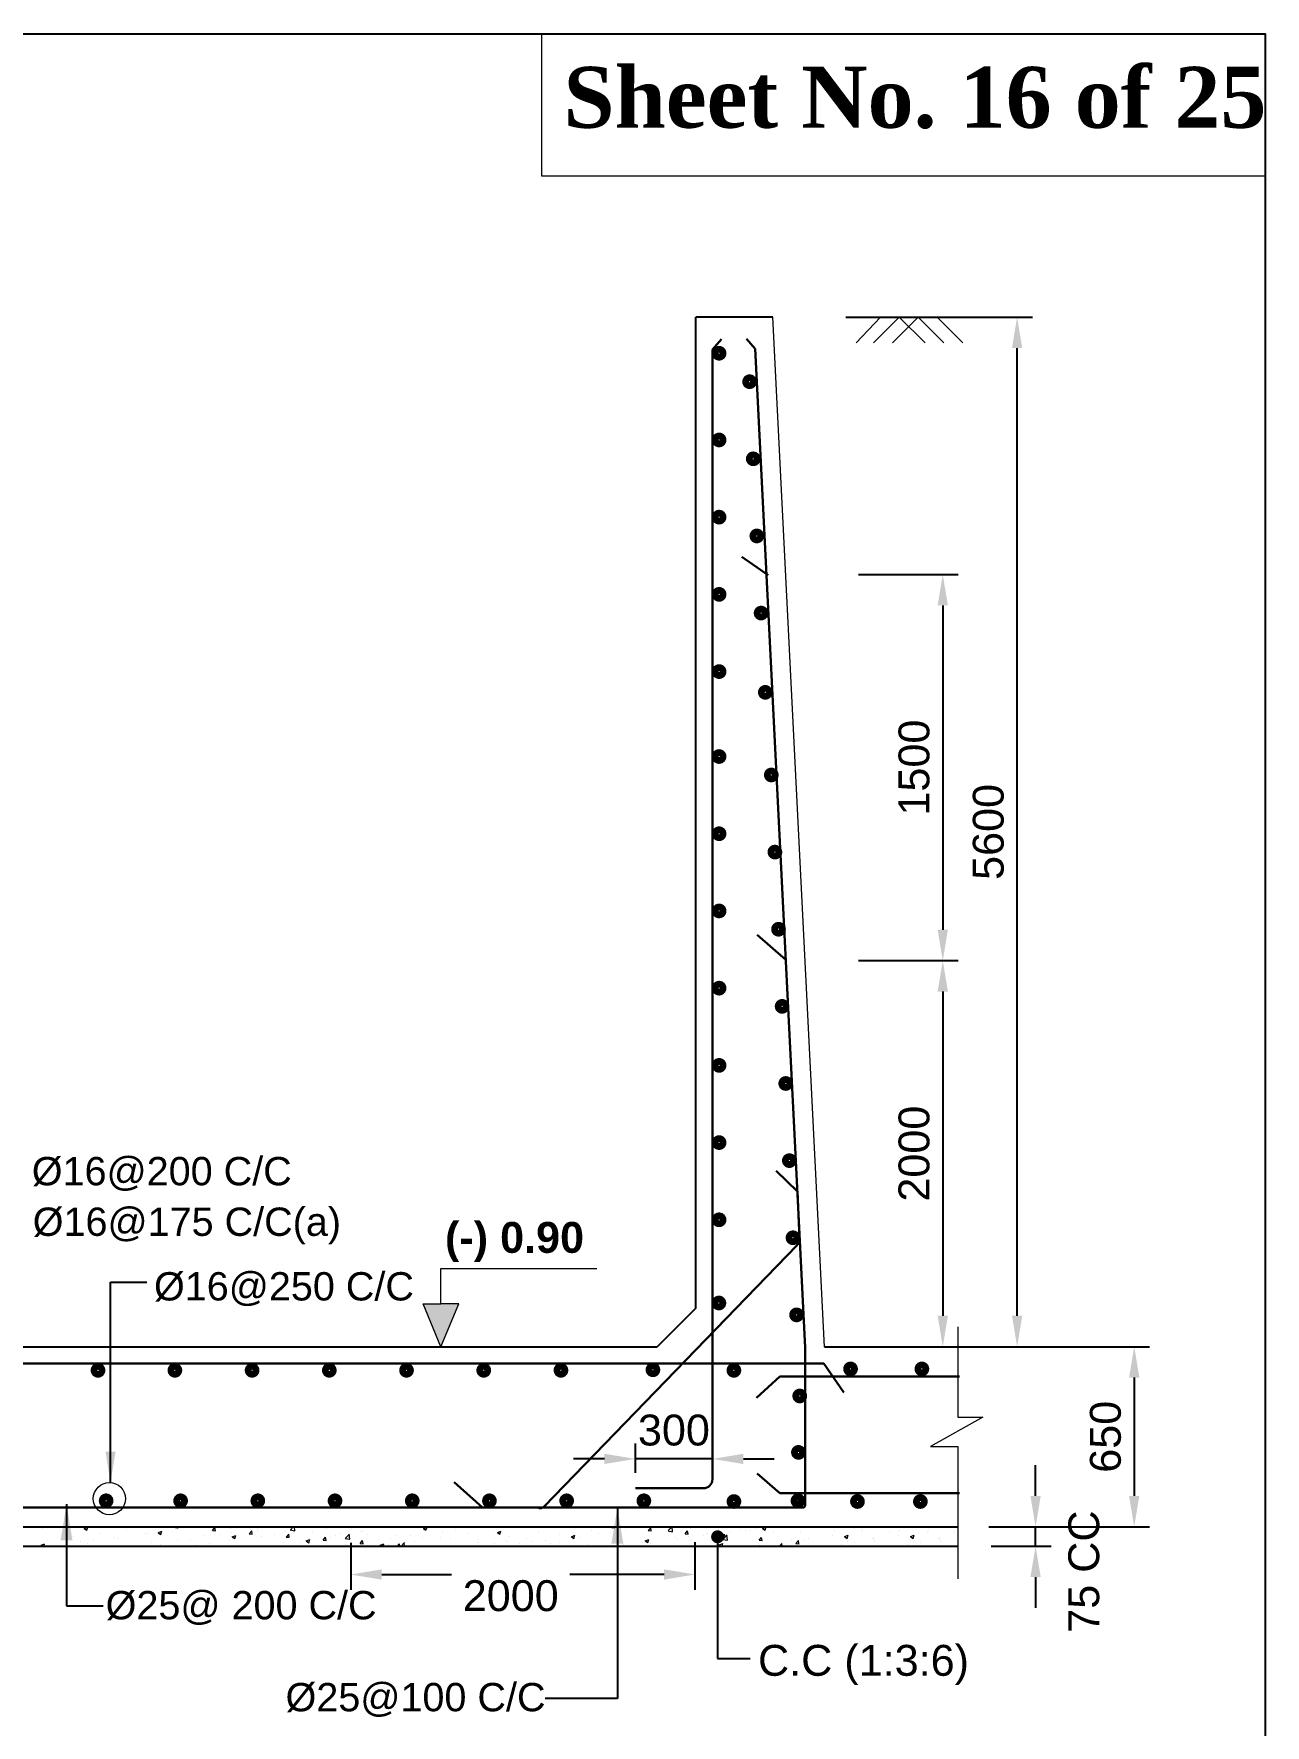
# Model space of a CAD drawing. Extents: x -358915 to 1258323, y -1667244 to -305611.
# Drawn here: x 750909 to 755693, y -1475623 to -1469052 of the extents above; entities that cross this region are included whole.
import ezdxf

# ---------------------------------------------------------------- set-up
doc = ezdxf.new("R2010")
doc.units = 0
doc.header["$LTSCALE"] = 300
doc.header["$MEASUREMENT"] = 0
doc.layers.get('DEFPOINTS').update_dxf_attribs({"linetype": 'CONTINUOUS'})
for name, color, linetype, lineweight in [('Dim', 7, 'CONTINUOUS', 9), ('HATCH', 252, 'CONTINUOUS', 5), ('ROD', 1, 'CONTINUOUS', 30)]:
    doc.layers.add(name, color=color, linetype=linetype, lineweight=lineweight)
doc.layers.add('LINE', color=7, linetype='CONTINUOUS')
doc.layers.add('TXT', color=7, linetype='CONTINUOUS')
doc.styles.add('Arial', font='arial.ttf')
doc.styles.add('DIM', font='isocp3.shx')
doc.dimstyles.new('dim_60', dxfattribs={"dimtxt": 120, "dimasz": 120, "dimexe": 60, "dimexo": 60, "dimgap": 50, "dimtad": 1, "dimdec": 0, "dimzin": 0, "dimdsep": 46, "dimtxsty": 'DIM', "dimcen": 0.09, "dimclrd": 5, "dimclre": 5, "dimclrt": 7, "dimadec": 0, "dimazin": 0, "dimtfac": 1, "dimtdec": 0, "dimtmove": 0, "dimatfit": 3, "dimfxl": 1, "dimtolj": 1, "dimtzin": 0, "dimarcsym": 0})
doc.dimstyles.new('dim_70', dxfattribs={"dimtxt": 140, "dimasz": 140, "dimexe": 70, "dimexo": 40, "dimgap": 50, "dimtad": 1, "dimdec": 0, "dimzin": 0, "dimdsep": 46, "dimtxsty": 'Arial', "dimcen": 0.09, "dimclrd": 5, "dimclre": 5, "dimclrt": 7, "dimadec": 0, "dimazin": 0, "dimtfac": 1, "dimtdec": 0, "dimtmove": 0, "dimatfit": 3, "dimfxl": 1, "dimtolj": 1, "dimtzin": 0, "dimarcsym": 0})

# ---------------------------------------------------------------- blocks, each defined once
blk = doc.blocks.new('*D1451')
at = {"layer": 'DEFPOINTS', "color": 0, "ltscale": 50, "transparency": 16777216}
for p in [(754333.5, -1474152.4), (754559.5, -1474852.4), (755184.5, -1474852.4)]:
    blk.add_point(p, dxfattribs=at)
at = {"layer": 'Dim', "color": 5, "lineweight": -2, "ltscale": 50, "transparency": 16777216}
for p, q in [((754393.5, -1474152.4), (755244.5, -1474152.4)), ((755184.5, -1474272.4), (755184.5, -1474732.4)), ((754619.5, -1474852.4), (755244.5, -1474852.4))]:
    blk.add_line(p, q, dxfattribs=at)
at = {"layer": 'Dim', "color": 5, "ltscale": 50, "transparency": 16777216}
for points in [[(755164.5, -1474272.4), (755204.5, -1474272.4), (755184.5, -1474152.4)], [(755164.5, -1474732.4), (755204.5, -1474732.4), (755184.5, -1474852.4)]]:
    blk.add_solid(points, dxfattribs=at)
at = {"layer": 'Dim', "color": 7, "ltscale": 50, "transparency": 16777216, "insert": (755073.2, -1474502.4), "char_height": 120, "attachment_point": 5, "rotation": 90, "style": 'Arial'}
blk.add_mtext('\\A1;650', dxfattribs=at)
blk = doc.blocks.new('*D1453')
at = {"layer": 'DEFPOINTS', "color": 0, "ltscale": 500, "transparency": 16777216}
for p in [(754559.5, -1474852.4), (754801.4, -1474852.4), (754568.6, -1474927.4)]:
    blk.add_point(p, dxfattribs=at)
at = {"layer": 'Dim', "color": 5, "lineweight": -2, "ltscale": 500, "transparency": 16777216}
for p, q in [((754801.4, -1474732.4), (754801.4, -1474612.4)), ((754619.5, -1474852.4), (754861.4, -1474852.4)), ((754801.4, -1474927.4), (754801.4, -1474852.4)), ((754628.6, -1474927.4), (754861.4, -1474927.4)), ((754801.4, -1475047.4), (754801.4, -1475167.4))]:
    blk.add_line(p, q, dxfattribs=at)
at = {"layer": 'Dim', "color": 5, "ltscale": 500, "transparency": 16777216}
for points in [[(754781.4, -1474732.4), (754821.4, -1474732.4), (754801.4, -1474852.4)], [(754781.4, -1475047.4), (754821.4, -1475047.4), (754801.4, -1474927.4)]]:
    blk.add_solid(points, dxfattribs=at)
at = {"layer": 'Dim', "color": 7, "ltscale": 500, "transparency": 16777216, "insert": (754989.3, -1475026.3), "char_height": 120, "attachment_point": 5, "rotation": 90, "style": 'Arial'}
blk.add_mtext('\\A1;75 CC', dxfattribs=at)
blk = doc.blocks.new('*D1456')
at = {"layer": 'DEFPOINTS', "color": 0, "ltscale": 500, "transparency": 16777216}
for p in [(753246.3, -1474588.4), (753545.8, -1474667.4), (753246.3, -1474702.4)]:
    blk.add_point(p, dxfattribs=at)
at = {"layer": 'Dim', "color": 5, "lineweight": -2, "ltscale": 500, "transparency": 16777216}
for p, q in [((753246.3, -1474642.4), (753246.3, -1474528.4)), ((753545.8, -1474607.4), (753545.8, -1474528.4)), ((753126.3, -1474588.4), (753006.3, -1474588.4)), ((753545.8, -1474588.4), (753246.3, -1474588.4)), ((753665.8, -1474588.4), (753785.8, -1474588.4))]:
    blk.add_line(p, q, dxfattribs=at)
at = {"layer": 'Dim', "color": 5, "ltscale": 500, "transparency": 16777216}
for points in [[(753126.3, -1474568.4), (753126.3, -1474608.4), (753246.3, -1474588.4)], [(753665.8, -1474568.4), (753665.8, -1474608.4), (753545.8, -1474588.4)]]:
    blk.add_solid(points, dxfattribs=at)
at = {"layer": 'Dim', "color": 7, "ltscale": 500, "transparency": 16777216, "insert": (753396.1, -1474477.1), "char_height": 120, "attachment_point": 5, "style": 'Arial'}
blk.add_mtext('\\A1;300', dxfattribs=at)
blk = doc.blocks.new('*D1442')
at = {"layer": 'DEFPOINTS', "color": 0, "ltscale": 500, "transparency": 16777216}
for p in [(752140.6, -1474854.9), (753477.9, -1474852.4), (753477.9, -1475037.6)]:
    blk.add_point(p, dxfattribs=at)
at = {"layer": 'Dim', "color": 5, "lineweight": -2, "ltscale": 500, "transparency": 16777216}
for p, q in [((752140.6, -1474914.9), (752140.6, -1475097.6)), ((753477.9, -1474912.4), (753477.9, -1475097.6)), ((752260.6, -1475037.6), (752532, -1475037.6)), ((753357.9, -1475037.6), (752992, -1475037.6))]:
    blk.add_line(p, q, dxfattribs=at)
at = {"layer": 'Dim', "color": 5, "ltscale": 500, "transparency": 16777216}
for points in [[(752260.6, -1475017.6), (752260.6, -1475057.6), (752140.6, -1475037.6)], [(753357.9, -1475017.6), (753357.9, -1475057.6), (753477.9, -1475037.6)]]:
    blk.add_solid(points, dxfattribs=at)
at = {"layer": 'Dim', "color": 7, "ltscale": 500, "transparency": 16777216, "insert": (752762, -1475120.6), "char_height": 120, "attachment_point": 5, "style": 'Arial'}
blk.add_mtext('\\A1;2000', dxfattribs=at)
blk = doc.blocks.new('*D1443')
at = {"layer": 'DEFPOINTS', "color": 0, "ltscale": 50, "transparency": 16777216}
for p in [(754052.8, -1472652.4), (754329.5, -1474152.4), (754440.7, -1474152.4)]:
    blk.add_point(p, dxfattribs=at)
at = {"layer": 'Dim', "color": 5, "lineweight": -2, "ltscale": 50, "transparency": 16777216}
for p, q in [((754112.8, -1472652.4), (754500.7, -1472652.4)), ((754440.7, -1472772.4), (754440.7, -1474032.4)), ((754389.5, -1474152.4), (754500.7, -1474152.4))]:
    blk.add_line(p, q, dxfattribs=at)
at = {"layer": 'Dim', "color": 5, "ltscale": 50, "transparency": 16777216}
for points in [[(754420.7, -1472772.4), (754460.7, -1472772.4), (754440.7, -1472652.4)], [(754420.7, -1474032.4), (754460.7, -1474032.4), (754440.7, -1474152.4)]]:
    blk.add_solid(points, dxfattribs=at)
at = {"layer": 'Dim', "color": 7, "ltscale": 50, "transparency": 16777216, "insert": (754329.5, -1473402.4), "char_height": 120, "attachment_point": 5, "rotation": 90, "style": 'Arial'}
blk.add_mtext('\\A1;2000', dxfattribs=at)
blk = doc.blocks.new('*D1444')
at = {"layer": 'DEFPOINTS', "color": 0, "ltscale": 50, "transparency": 16777216}
for p in [(754052.8, -1471152.4), (754329.5, -1472652.4), (754440.7, -1472652.4)]:
    blk.add_point(p, dxfattribs=at)
at = {"layer": 'Dim', "color": 5, "lineweight": -2, "ltscale": 50, "transparency": 16777216}
for p, q in [((754112.8, -1471152.4), (754500.7, -1471152.4)), ((754440.7, -1471272.4), (754440.7, -1472532.4)), ((754389.5, -1472652.4), (754500.7, -1472652.4))]:
    blk.add_line(p, q, dxfattribs=at)
at = {"layer": 'Dim', "color": 5, "ltscale": 50, "transparency": 16777216}
for points in [[(754420.7, -1471272.4), (754460.7, -1471272.4), (754440.7, -1471152.4)], [(754420.7, -1472532.4), (754460.7, -1472532.4), (754440.7, -1472652.4)]]:
    blk.add_solid(points, dxfattribs=at)
at = {"layer": 'Dim', "color": 7, "ltscale": 50, "transparency": 16777216, "insert": (754329.5, -1471902.4), "char_height": 120, "attachment_point": 5, "rotation": 90, "style": 'Arial'}
blk.add_mtext('\\A1;1500', dxfattribs=at)
blk = doc.blocks.new('*D1445')
at = {"layer": 'DEFPOINTS', "color": 0, "ltscale": 50, "transparency": 16777216}
for p in [(754003.8, -1470152.4), (754729.5, -1470152.4), (754382.2, -1474152.4)]:
    blk.add_point(p, dxfattribs=at)
at = {"layer": 'Dim', "color": 5, "lineweight": -2, "ltscale": 50, "transparency": 16777216}
for p, q in [((754063.8, -1470152.4), (754789.5, -1470152.4)), ((754729.5, -1474032.4), (754729.5, -1470272.4)), ((754442.2, -1474152.4), (754789.5, -1474152.4))]:
    blk.add_line(p, q, dxfattribs=at)
at = {"layer": 'Dim', "color": 5, "ltscale": 50, "transparency": 16777216}
for points in [[(754709.5, -1470272.4), (754749.5, -1470272.4), (754729.5, -1470152.4)], [(754709.5, -1474032.4), (754749.5, -1474032.4), (754729.5, -1474152.4)]]:
    blk.add_solid(points, dxfattribs=at)
at = {"layer": 'Dim', "color": 7, "ltscale": 50, "transparency": 16777216, "insert": (754618.2, -1472152.4), "char_height": 120, "attachment_point": 5, "rotation": 90, "style": 'Arial'}
blk.add_mtext('\\A1;5600', dxfattribs=at)

msp = doc.modelspace()

# ---------------------------------------------------------------- hatches: boundary and pattern name
at = {"layer": 'Dim', "ltscale": 500}
h = msp.add_hatch(color=8, dxfattribs=at)
h.dxf.hatch_style = 1
h.paths.add_polyline_path([(752560.4, -1473986.5), (752490.9, -1473986.5), (752421.4, -1473986.5), (752490.9, -1474152.4)])

# ---------------------------------------------------------------- linework, layer by layer
msp.add_line((752490.9, -1473848.5), (753096, -1473848.5), dxfattribs=at)
at = {"layer": 'Dim', "color": 2, "ltscale": 50}
for p, q in [((750941.6, -1474858.9), (750941.6, -1474858.9)), ((751105, -1474859.1), (751119, -1474853.7)), ((751105, -1474859.1), (751114.9, -1474865.8)), ((751114.9, -1474865.8), (751119, -1474853.7)), ((751163.9, -1474876.9), (751163.9, -1474876.9)), ((751267.8, -1474861.9), (751267.8, -1474861.9)), ((751343.1, -1474878), (751343.1, -1474878)), ((751352.5, -1474878.6), (751352.5, -1474878.6)), ((751392.4, -1474875.1), (751406.4, -1474869.7)), ((751392.4, -1474875.1), (751402.4, -1474881.8)), ((751393.2, -1474871.4), (751393.2, -1474871.4)), ((751402.3, -1474881.8), (751406.4, -1474869.7)), ((751459.2, -1474854.4), (751460.8, -1474852.4)), ((751459.2, -1474854.4), (751471.1, -1474855.4)), ((751468.9, -1474861.4), (751468.9, -1474861.4)), ((751469.1, -1474858.5), (751469.1, -1474858.5)), ((751471.1, -1474855.4), (751470.5, -1474852.4)), ((751565.5, -1474856.1), (751565.5, -1474856.1)), ((751602.6, -1474866.9), (751612.3, -1474855.4)), ((751602.6, -1474866.9), (751614.6, -1474868)), ((751614.6, -1474868), (751612.3, -1474855.5)), ((751633.7, -1474882.4), (751633.7, -1474882.4)), ((751672.2, -1474860.6), (751672.2, -1474860.6)), ((751675.6, -1474872.5), (751675.6, -1474872.5)), ((751746.1, -1474879.5), (751755.7, -1474868)), ((751746.1, -1474879.5), (751758, -1474880.5)), ((751750.3, -1474862.4), (751750.3, -1474862.4)), ((751758, -1474880.5), (751755.7, -1474868)), ((751776.6, -1474859.7), (751776.6, -1474859.7)), ((751779, -1474865.1), (751779, -1474865.1)), ((751885.8, -1474869.6), (751885.8, -1474869.6)), ((751889.5, -1474892), (751899.2, -1474880.5)), ((751901.5, -1474893.1), (751899.2, -1474880.6)), ((751905.6, -1474864.5), (751923.4, -1474867.3)), ((751906.7, -1474863.4), (751917.2, -1474852.4)), ((751920.6, -1474873.9), (751920.6, -1474873.9)), ((751923.4, -1474867.3), (751921.6, -1474852.4)), ((751992.5, -1474874.2), (751992.5, -1474874.2)), ((752046.9, -1474857.3), (752046.9, -1474857.3)), ((752099.3, -1474878.7), (752099.3, -1474878.7)), ((752120.2, -1474896.5), (752135.7, -1474880.2)), ((752136.8, -1474900.4), (752134.6, -1474881.4)), ((752176.6, -1474872.3), (752176.6, -1474872.3)), ((752185.7, -1474869.4), (752185.7, -1474869.4)), ((752206, -1474883.2), (752206, -1474883.2)), ((752288.3, -1474855.3), (752288.3, -1474855.3)), ((752422.7, -1474858.7), (752436.7, -1474853.3)), ((752422.7, -1474858.7), (752432.7, -1474865.4)), ((752432.6, -1474865.4), (752436.7, -1474853.3)), ((752498.5, -1474869.8), (752498.5, -1474869.8)), ((752548.6, -1474863.2), (752548.6, -1474863.2)), ((752593.5, -1474880), (752593.5, -1474880)), ((752624.3, -1474853.2), (752624.3, -1474853.2)), ((752694.5, -1474867.2), (752694.5, -1474867.2)), ((752710.2, -1474874.7), (752724.2, -1474869.3)), ((752710.2, -1474874.7), (752720.1, -1474881.4)), ((752720.1, -1474881.4), (752724.1, -1474869.3)), ((752868.2, -1474871.6), (752868.2, -1474871.6)), ((752950.1, -1474882.3), (752950.1, -1474882.3)), ((753000.2, -1474875.7), (753000.2, -1474875.7)), ((753076, -1474865.7), (753076, -1474865.7)), ((753103.5, -1474876.9), (753103.5, -1474876.9)), ((753149.4, -1474875.4), (753149.4, -1474875.4)), ((753152.9, -1474854.5), (753154.7, -1474852.4)), ((753152.9, -1474854.5), (753164.8, -1474855.6)), ((753164.8, -1474855.6), (753164.2, -1474852.4)), ((753206.2, -1474862.8), (753206.2, -1474862.8)), ((753266, -1474855.4), (753266, -1474855.4)), ((753296.3, -1474867.1), (753305.9, -1474855.6)), ((753296.3, -1474867.1), (753308.3, -1474868.1)), ((753308.2, -1474868.2), (753305.9, -1474855.6)), ((753355.7, -1474853.5), (753355.7, -1474853.5)), ((753373.2, -1474868.3), (753391, -1474871.1)), ((753374.3, -1474867.2), (753388.5, -1474852.4)), ((753391, -1474871.1), (753388.8, -1474852.4)), ((753439.8, -1474879.6), (753449.4, -1474868.1)), ((753439.8, -1474879.6), (753451.7, -1474880.7)), ((753451.7, -1474880.7), (753449.4, -1474868.2)), ((753462.4, -1474858), (753462.4, -1474858)), ((753527.6, -1474878.2), (753527.6, -1474878.2)), ((753569.2, -1474862.5), (753569.2, -1474862.5)), ((753583.2, -1474892.2), (753592.9, -1474880.7)), ((753595.1, -1474893.3), (753592.8, -1474880.7)), ((753612.4, -1474874.7), (753612.4, -1474874.7)), ((753653.9, -1474861.6), (753653.9, -1474861.6)), ((753675.9, -1474867), (753675.9, -1474867)), ((753692.3, -1474865.3), (753692.3, -1474865.3)), ((753704, -1474855), (753704, -1474855)), ((753716.3, -1474859.7), (753716.3, -1474859.7)), ((753740.5, -1474858.2), (753754.5, -1474852.8)), ((753740.5, -1474858.2), (753750.4, -1474864.9)), ((753750.4, -1474864.9), (753754.5, -1474852.8)), ((753782.7, -1474871.5), (753782.7, -1474871.5)), ((753889.5, -1474876), (753889.5, -1474876)), ((753954.1, -1474853.7), (753954.1, -1474853.7)), ((754018.4, -1474867.2), (754018.4, -1474867.2)), ((754125.2, -1474871.7), (754125.2, -1474871.7)), ((754127.9, -1474864.5), (754127.9, -1474864.5)), ((754231.9, -1474876.2), (754231.9, -1474876.2)), ((754274.4, -1474867.2), (754274.4, -1474867.2)), ((754381.1, -1474871.7), (754381.1, -1474871.7)), ((754383.9, -1474864.5), (754383.9, -1474864.5)), ((754487.9, -1474876.2), (754487.9, -1474876.2)), ((750936.9, -1474923.6), (750950.9, -1474918.2)), ((750936.9, -1474923.6), (750942.6, -1474927.4)), ((750947.8, -1474927.4), (750950.9, -1474918.2)), ((750960.2, -1474903.8), (750960.2, -1474903.8)), ((751062.9, -1474889.7), (751062.9, -1474889.7)), ((751091, -1474911.2), (751091, -1474911.2)), ((751119.2, -1474918.6), (751119.2, -1474918.6)), ((751141.1, -1474904.6), (751141.1, -1474904.6)), ((751216.8, -1474894.6), (751216.8, -1474894.6)), ((751235.8, -1474898.6), (751235.8, -1474898.6)), ((751368, -1474914.4), (751368, -1474914.4)), ((751400.4, -1474922.5), (751400.4, -1474922.5)), ((751469, -1474901.6), (751469, -1474901.6)), ((751517, -1474902.5), (751517, -1474902.5)), ((751542.6, -1474923.7), (751542.6, -1474923.7)), ((751572.9, -1474886.6), (751572.9, -1474886.6)), ((751592.7, -1474917.1), (751592.7, -1474917.1)), ((751668.4, -1474907.1), (751668.4, -1474907.1)), ((751679.8, -1474891.1), (751693.8, -1474885.7)), ((751679.8, -1474891.1), (751689.8, -1474897.8)), ((751689.8, -1474897.8), (751693.8, -1474885.8)), ((751774.2, -1474926.3), (751774.2, -1474926.3)), ((751794.8, -1474890.5), (751794.8, -1474890.5)), ((751844.8, -1474883.9), (751844.8, -1474883.9)), ((751878.1, -1474911.3), (751878.1, -1474911.3)), ((751889.5, -1474892), (751901.5, -1474893.1)), ((751943.3, -1474912.4), (751943.3, -1474912.4)), ((751967.3, -1474907.1), (751981.3, -1474901.8)), ((751967.3, -1474907.1), (751977.2, -1474913.9)), ((751977.2, -1474913.9), (751981.2, -1474901.8)), ((751980.8, -1474897.2), (751980.8, -1474897.2)), ((752033, -1474904.6), (752042.6, -1474893.1)), ((752033, -1474904.6), (752044.9, -1474905.6)), ((752044.9, -1474905.6), (752042.6, -1474893.1)), ((752060, -1474892.4), (752060, -1474892.4)), ((752081.8, -1474884.4), (752081.8, -1474884.4)), ((752119, -1474897.6), (752136.8, -1474900.4)), ((752120.1, -1474919.6), (752120.1, -1474919.6)), ((752176.4, -1474917.1), (752186.1, -1474905.6)), ((752176.4, -1474917.1), (752188.4, -1474918.2)), ((752188.4, -1474918.2), (752186.1, -1474905.7)), ((752246.4, -1474903), (752246.4, -1474903)), ((752254.7, -1474923.2), (752268.7, -1474917.8)), ((752254.7, -1474923.2), (752261, -1474927.4)), ((752265.4, -1474927.4), (752268.7, -1474917.8)), ((752285.9, -1474921.9), (752285.9, -1474921.9)), ((752296.5, -1474896.4), (752296.5, -1474896.4)), ((752312.8, -1474887.7), (752312.8, -1474887.7)), ((752321.8, -1474927.4), (752329.5, -1474918.2)), ((752331.2, -1474927.4), (752329.5, -1474918.2)), ((752335.7, -1474927.4), (752349.2, -1474913.3)), ((752349.6, -1474927.4), (752348.1, -1474914.5)), ((752372.2, -1474886.4), (752372.2, -1474886.4)), ((752386.9, -1474909.1), (752386.9, -1474909.1)), ((752419.6, -1474892.2), (752419.6, -1474892.2)), ((752490.8, -1474894.1), (752490.8, -1474894.1)), ((752526.3, -1474896.7), (752526.3, -1474896.7)), ((752633.1, -1474901.2), (752633.1, -1474901.2)), ((752634.9, -1474911.6), (752634.9, -1474911.6)), ((752698, -1474915.5), (752698, -1474915.5)), ((752739.9, -1474905.7), (752739.9, -1474905.7)), ((752748.1, -1474908.9), (752748.1, -1474908.9)), ((752751.5, -1474891.6), (752751.5, -1474891.6)), ((752796, -1474918.8), (752796, -1474918.8)), ((752823.8, -1474898.9), (752823.8, -1474898.9)), ((752846.6, -1474910.2), (752846.6, -1474910.2)), ((752898.6, -1474904.7), (752898.6, -1474904.7)), ((752916.1, -1474915.5), (752916.1, -1474915.5)), ((752953.4, -1474914.8), (752953.4, -1474914.8)), ((752997.6, -1474890.7), (753011.6, -1474885.3)), ((752997.6, -1474890.7), (753007.5, -1474897.4)), ((752999.7, -1474891.9), (752999.7, -1474891.9)), ((753007.5, -1474897.4), (753011.6, -1474885.3)), ((753032.7, -1474895.4), (753032.7, -1474895.4)), ((753060.2, -1474919.3), (753060.2, -1474919.3)), ((753166.9, -1474923.8), (753166.9, -1474923.8)), ((753199.7, -1474921.4), (753199.7, -1474921.4)), ((753275.5, -1474911.4), (753275.5, -1474911.4)), ((753285, -1474906.7), (753299, -1474901.3)), ((753285, -1474906.7), (753295, -1474913.4)), ((753294.9, -1474913.4), (753299, -1474901.3)), ((753304.8, -1474916.6), (753304.8, -1474916.6)), ((753342.4, -1474925.4), (753342.4, -1474925.4)), ((753401.8, -1474894.8), (753401.8, -1474894.8)), ((753408.7, -1474901.6), (753408.7, -1474901.6)), ((753451.9, -1474888.2), (753451.9, -1474888.2)), ((753459, -1474905.4), (753459, -1474905.4)), ((753511.4, -1474887.5), (753511.4, -1474887.5)), ((753572.4, -1474922.7), (753586.4, -1474917.3)), ((753572.4, -1474922.7), (753579.4, -1474927.4)), ((753575.7, -1474885.4), (753575.7, -1474885.4)), ((753583, -1474927.4), (753586.4, -1474917.4)), ((753583.2, -1474892.2), (753595.2, -1474893.2)), ((753586.7, -1474901.4), (753604.5, -1474904.2)), ((753587.8, -1474900.3), (753603.4, -1474884)), ((753604.4, -1474904.2), (753602.2, -1474885.2)), ((753713.9, -1474926.3), (753713.9, -1474926.3)), ((753726.7, -1474904.7), (753736.3, -1474893.2)), ((753726.7, -1474904.7), (753738.6, -1474905.8)), ((753727.1, -1474923.9), (753727.1, -1474923.9)), ((753738.6, -1474905.8), (753736.3, -1474893.3)), ((753807, -1474927.4), (753816.8, -1474917.1)), ((753816.7, -1474927.4), (753815.7, -1474918.3)), ((753816.5, -1474912.2), (753816.5, -1474912.2)), ((753853.4, -1474907.3), (753853.4, -1474907.3)), ((753870.1, -1474917.3), (753879.8, -1474905.8)), ((753870.1, -1474917.3), (753882.1, -1474918.3)), ((753882, -1474918.4), (753879.7, -1474905.8)), ((753903.5, -1474900.7), (753903.5, -1474900.7)), ((753917.6, -1474899.4), (753917.6, -1474899.4)), ((754011.3, -1474884.6), (754011.3, -1474884.6)), ((754049.1, -1474919.8), (754049.1, -1474919.8)), ((754059.4, -1474890.3), (754073.4, -1474884.9)), ((754059.4, -1474890.3), (754069.3, -1474897)), ((754060.6, -1474894.1), (754060.6, -1474894.1)), ((754069.3, -1474897), (754073.3, -1474884.9)), ((754070.6, -1474909.1), (754070.6, -1474909.1)), ((754099.2, -1474913.2), (754099.2, -1474913.2)), ((754167.3, -1474898.6), (754167.3, -1474898.6)), ((754173.3, -1474895), (754173.3, -1474895)), ((754174.9, -1474903.2), (754174.9, -1474903.2)), ((754175.8, -1474908.5), (754175.8, -1474908.5)), ((754267.2, -1474884.6), (754267.2, -1474884.6)), ((754305.1, -1474919.8), (754305.1, -1474919.8)), ((754315.3, -1474890.3), (754329.3, -1474884.9)), ((754315.3, -1474890.3), (754325.3, -1474897)), ((754316.5, -1474894.1), (754316.5, -1474894.1)), ((754325.2, -1474897), (754329.3, -1474884.9)), ((754326.6, -1474909.1), (754326.6, -1474909.1)), ((754355.1, -1474913.2), (754355.1, -1474913.2)), ((754423.3, -1474898.6), (754423.3, -1474898.6)), ((754429.3, -1474895), (754429.3, -1474895)), ((754430.9, -1474903.2), (754430.9, -1474903.2)), ((754431.8, -1474908.5), (754431.8, -1474908.5))]:
    msp.add_line(p, q, dxfattribs=at)
at = {"layer": 'Dim', "ltscale": 50}
msp.add_lwpolyline([(754073.4, -1470152.4), (754789.5, -1470152.4)], dxfattribs=at)
at = {"layer": 'Dim', "ltscale": 500}
for points in [[(752490.9, -1473986.5), (752490.9, -1473848.5)], [(752490.9, -1474152.4), (752421.4, -1473986.5), (752490.9, -1473986.5)], [(752490.9, -1474152.4), (752560.4, -1473986.5), (752490.9, -1473986.5)]]:
    msp.add_lwpolyline(points, dxfattribs=at)
at = {"layer": 'Dim', "color": 7, "ltscale": 50}
msp.add_lwpolyline([(754499.8, -1474074.9), (754499.8, -1474426.6), (754596, -1474426.6), (754393.5, -1474539.9), (754499.8, -1474539.9), (754499.8, -1475054.7)], dxfattribs=at)
at = {"layer": 'Dim'}
msp.add_circle((751202.6, -1474742.8), 62.4, dxfattribs=at)
at = {"layer": 'HATCH', "lineweight": 15}
for points in [[(754198.3, -1470152.4), (754103.6, -1470252.3)], [(754271.8, -1470152.4), (754171.9, -1470252.3)], [(754345.3, -1470152.4), (754245.5, -1470252.3)], [(754271.8, -1470152.4), (754371.7, -1470252.3)], [(754345.3, -1470152.4), (754445.2, -1470252.3)], [(754418.9, -1470152.4), (754518.7, -1470252.3)]]:
    msp.add_lwpolyline(points, dxfattribs=at)
at = {"layer": 'LINE'}
for p, q in [((753780.8, -1470152.4), (753480.8, -1470152.4)), ((753480.8, -1474002.4), (753480.8, -1470152.4)), ((753480.8, -1474002.4), (753330.8, -1474152.4)), ((749359.7, -1474152.4), (751135.8, -1474152.4)), ((751135.8, -1474152.4), (753330.8, -1474152.4)), ((753980.8, -1474152.4), (754499.8, -1474152.4)), ((748734.7, -1474852.4), (751135.8, -1474852.4)), ((751135.8, -1474852.4), (753955.8, -1474852.4)), ((753955.8, -1474852.4), (754499.8, -1474852.4)), ((748734.7, -1474927.4), (751135.8, -1474927.4)), ((751135.8, -1474927.4), (753955.8, -1474927.4)), ((753955.8, -1474927.4), (754499.8, -1474927.4))]:
    msp.add_line(p, q, dxfattribs=at)
at = {"layer": 'LINE', "lineweight": 15}
msp.add_line((753980.8, -1474152.4), (753780.8, -1470152.4), dxfattribs=at)
at = {"layer": 'LINE'}
msp.add_lwpolyline([(755693.4, -1489454.2), (726841.1, -1489454.2), (726841.1, -1469051.5), (755693.4, -1469051.5)], close=True, dxfattribs=at)
at = {"layer": 'LINE', "lineweight": 9}
msp.add_lwpolyline([(755693.4, -1469051.5), (752882, -1469051.5), (752882, -1469603), (755693.4, -1469603)], close=True, dxfattribs=at)
at = {"layer": 'LINE'}
msp.add_lwpolyline([(753980.8, -1474152.4), (753980.8, -1474152.4)], dxfattribs=at)
at = {"layer": 'ROD'}
for p, q in [((753905.9, -1474155.9), (753711.6, -1470275.4)), ((753905.8, -1474152.4), (753906.6, -1474767.4)), ((753978.1, -1474217.4), (754056.1, -1474330.3)), ((753808, -1474267.7), (753716.5, -1474351.6)), ((754506.1, -1474267.7), (753808, -1474267.7)), ((753808, -1474721.1), (753719.7, -1474644.7)), ((754506.1, -1474721.1), (753808, -1474721.1)), ((748795.2, -1474777.4), (751135.8, -1474777.4)), ((751135.8, -1474777.4), (753896.6, -1474777.4)), ((753890.8, -1474752.5), (753876.9, -1474752.5))]:
    msp.add_line(p, q, dxfattribs=at)
for points in [[(753545.8, -1470278.4), (753545.8, -1474667.4, -0.414214), (753510.8, -1474702.4), (753246.3, -1474702.4)], [(753875.6, -1473550), (753883.7, -1473732.6, -0.214058), (753873.5, -1473759.3), (752891.3, -1474773.2, -0.393977), (752867.1, -1474777.4), (752652.5, -1474777.4)]]:
    msp.add_lwpolyline(points, format="xyb", dxfattribs=at)
at = {"layer": 'ROD', "const_width": 30.7}
for points in [[(753559.1, -1470288.4, 1), (753584.2, -1470296.8, 1)], [(753677.7, -1470398.9, 1), (753702.7, -1470407.3, 1)], [(753559.1, -1470625.2, 1), (753584.2, -1470633.6, 1)], [(753691.7, -1470698.6, 1), (753716.7, -1470706.9, 1)], [(753559.1, -1470925.2, 1), (753584.2, -1470933.6, 1)], [(753705.7, -1470998.3, 1), (753730.8, -1471006.6, 1)], [(753559.1, -1471225.2, 1), (753584.2, -1471233.6, 1)], [(753722.3, -1471297.9, 1), (753747.4, -1471306.3, 1)], [(753559.1, -1471525.2, 1), (753584.2, -1471533.6, 1)], [(753738.6, -1471605.9, 1), (753763.6, -1471614.2, 1)], [(753559.1, -1471855.2, 1), (753584.2, -1471863.6, 1)], [(753761.9, -1471926.9, 1), (753786.9, -1471935.3, 1)], [(753559.1, -1472155.2, 1), (753584.2, -1472163.6, 1)], [(753775.9, -1472226.6, 1), (753801, -1472235, 1)], [(753559.1, -1472455.2, 1), (753584.2, -1472463.6, 1)], [(753790, -1472526.3, 1), (753815, -1472534.6, 1)], [(753559.1, -1472755.2, 1), (753584.2, -1472763.6, 1)], [(753804, -1472826, 1), (753829, -1472834.3, 1)], [(753559.1, -1473055.2, 1), (753584.2, -1473063.6, 1)], [(753818, -1473125.6, 1), (753843.1, -1473134, 1)], [(753559.1, -1473355.2, 1), (753584.2, -1473363.6, 1)], [(753832.1, -1473425.3, 1), (753857.1, -1473433.6, 1)], [(753559.1, -1473655.2, 1), (753584.2, -1473663.6, 1)], [(753846.1, -1473725, 1), (753871.1, -1473733.3, 1)], [(753558.3, -1473986.8, -1), (753583.4, -1473978.5, -1)], [(753860.1, -1474024.6, 1), (753885.2, -1474033, 1)], [(751145.8, -1474240, 1), (751170.9, -1474248.4, 1)], [(751444.6, -1474240, 1), (751469.6, -1474248.4, 1)], [(751744.6, -1474240, 1), (751769.6, -1474248.4, 1)], [(752044.6, -1474240, 1), (752069.6, -1474248.4, 1)], [(752344.6, -1474240, 1), (752369.6, -1474248.4, 1)], [(752644.6, -1474240, 1), (752669.6, -1474248.4, 1)], [(752944.6, -1474240, 1), (752969.6, -1474248.4, 1)], [(753301.9, -1474237.9, 1), (753326.9, -1474246.3, 1)], [(753616.7, -1474240.1, 1), (753641.7, -1474248.5, 1)], [(754069.9, -1474234.5, 1), (754094.9, -1474242.9, 1)], [(754347, -1474234.5, 1), (754372, -1474242.9, 1)], [(753872.4, -1474339.7, 1), (753897.5, -1474348.1, 1)], [(753867.4, -1474558.9, 1), (753892.5, -1474567.2, 1)], [(751177.5, -1474747, 1), (751202.5, -1474755.3, 1)], [(751466.8, -1474747, 1), (751491.8, -1474755.3, 1)], [(751766.8, -1474747, 1), (751791.8, -1474755.3, 1)], [(752066.8, -1474747, 1), (752091.8, -1474755.3, 1)], [(752366.8, -1474747, 1), (752391.8, -1474755.3, 1)], [(752666.8, -1474747, 1), (752691.8, -1474755.3, 1)], [(752966.8, -1474747, 1), (752991.8, -1474755.3, 1)], [(753266.8, -1474747, 1), (753291.8, -1474755.3, 1)], [(753616.7, -1474749.8, 1), (753641.7, -1474758.2, 1)], [(753865.5, -1474746.9, 1), (753890.5, -1474755.2, 1)], [(754096.7, -1474749.8, 1), (754121.7, -1474758.2, 1)], [(754341.2, -1474749.8, 1), (754366.2, -1474758.2, 1)]]:
    msp.add_lwpolyline(points, format="xyb", close=True, dxfattribs=at)
at = {"layer": 'ROD'}
for points in [[(753545.8, -1470278.4), (753581.5, -1470238.1)], [(753711.6, -1470275.4), (753677.6, -1470237)], [(753762.2, -1471154.9), (753659.7, -1471083.3)], [(753830.4, -1472649), (753720.1, -1472552.7)], [(753875.6, -1473550), (753793.2, -1473468.5)], [(751135.8, -1474217.4), (748719.5, -1474217.4)], [(751135.8, -1474217.4), (753978.1, -1474217.4)], [(752652.5, -1474777.4), (752541.8, -1474679.3)]]:
    msp.add_lwpolyline(points, dxfattribs=at)
msp.add_arc((753896.6, -1474767.4), 10, 270, 0, dxfattribs=at)

# ---------------------------------------------------------------- texts
at = {"layer": 'LINE', "color": 7, "lineweight": 9, "insert": (752966.7, -1469179.7), "char_height": 236.765, "width": 8504.511, "attachment_point": 1}
msp.add_mtext('{\\fTimes New Roman|b1|i0|c0|p18;Sheet No. 16 of 25}', dxfattribs=at)
at = {"layer": 'TXT', "color": 0, "style": 'Arial'}
for s, insert, char_height, width, attachment_point in [('%%C16@200 C/C', (750901.1, -1473481.4), 110, 1258.216, 4), ('%%C16@175 C/C(a)', (750904.8, -1473683.4), 110, 1546.183, 4), ('%%C16@250 C/C', (751375.9, -1473928.9), 110, 1166.309, 4), ('%%C25@ 200 C/C', (751188.1, -1475167.7), 110, 1166.309, 4), ('C.C (1:3:6)', (753722.9, -1475389.1), 120, 1985.203, 4), ('%%C25@100 C/C', (752897.2, -1475525), 110, 1166.309, 6)]:
    msp.add_mtext(s, dxfattribs=dict(at, insert=insert, char_height=char_height, width=width, attachment_point=attachment_point))
at = {"layer": 'TXT', "color": 6, "insert": (752776.8, -1473745.9), "char_height": 120, "width": 807.76, "attachment_point": 5, "style": 'Arial'}
msp.add_mtext('{\\fArial|b1|i0|c0|p34;(-) 0.90}', dxfattribs=at)

# ---------------------------------------------------------------- dimensions: what is measured, and where the dimension line sits
at = {"layer": 'Dim', "ltscale": 50}
for base, p1, p2, text, picture, middle in [((754729.5, -1470152.4), (754382.2, -1474152.4), (754003.8, -1470152.4), '5600', '*D1445', (754618.2, -1472152.4)), ((754440.7, -1472652.4), (754052.8, -1471152.4), (754329.5, -1472652.4), '1500', '*D1444', (754329.5, -1471902.4)), ((754440.7, -1474152.4), (754052.8, -1472652.4), (754329.5, -1474152.4), '2000', '*D1443', (754329.5, -1473402.4))]:
    dim = msp.add_linear_dim(base=base, p1=p1, p2=p2, angle=90, text=text, dimstyle='dim_60', override={"dimtxsty": 'Arial'}, dxfattribs=at)
    dim.commit()
    dim.dimension.update_dxf_attribs({"geometry": picture, "text_midpoint": middle})
dim = msp.add_linear_dim(base=(755184.5, -1474852.4), p1=(754333.5, -1474152.4), p2=(754559.5, -1474852.4), angle=90, text='650', dimstyle='dim_60', override={"dimtxsty": 'Arial'}, dxfattribs=at)
dim.commit()
dim.dimension.update_dxf_attribs({"geometry": '*D1451', "text_midpoint": (755184.5, -1474502.4), "dimtype": 160})
at = {"layer": 'Dim', "ltscale": 500}
dim = msp.add_linear_dim(base=(753246.3141, -1474588.4192), p1=(753545.8179, -1474667.4426), p2=(753246.3141, -1474702.4426), dimstyle='dim_60', override={"dimtxsty": 'Arial'}, dxfattribs=at)
dim.commit()
dim.dimension.update_dxf_attribs({"geometry": '*D1456', "text_midpoint": (753396.066, -1474588.4192), "dimtype": 160})
dim = msp.add_linear_dim(base=(754801.4, -1474852.4), p1=(754568.6, -1474927.4), p2=(754559.5, -1474852.4), angle=270, text='75 CC', dimstyle='dim_60', override={"dimtxsty": 'Arial', "dimtmove": 2}, dxfattribs=at)
dim.commit()
dim.dimension.update_dxf_attribs({"geometry": '*D1453', "text_midpoint": (754989.3, -1475026.3), "dimtype": 160})
dim = msp.add_linear_dim(base=(753477.9, -1475037.6), p1=(752140.6, -1474854.9), p2=(753477.9, -1474852.4), text='2000', dimstyle='dim_60', override={"dimtxsty": 'Arial', "dimtmove": 2}, dxfattribs=at)
dim.commit()
dim.dimension.update_dxf_attribs({"geometry": '*D1442', "text_midpoint": (752762, -1475120.6), "dimtype": 160})

# ---------------------------------------------------------------- leaders
at = {"layer": 'Dim'}
for points in [[(751036.2, -1474764.7), (751036.2, -1475158.7), (751177.9, -1475158.7)], [(753176.4, -1474777.4), (753176.4, -1475519.8), (752895.5, -1475518.9)]]:
    msp.add_leader(points, dimstyle='dim_70', dxfattribs=at)
at = {"layer": 'Dim', "ltscale": 50}
msp.add_leader([(753565.7, -1474891), (753565.7, -1475363.8), (753691.7, -1475363.8)], dimstyle='dim_70', override={"dimasz": 50, "dimgap": 20, "dimtad": 0, "dimldrblk": 'Dot'}, dxfattribs=at)
at = {"layer": 'LINE'}
msp.add_leader([(751207.1, -1474679.8), (751207.1, -1473901.6), (751348.7, -1473901.6)], dimstyle='dim_60', dxfattribs=at)

doc.saveas('drawing.dxf')
